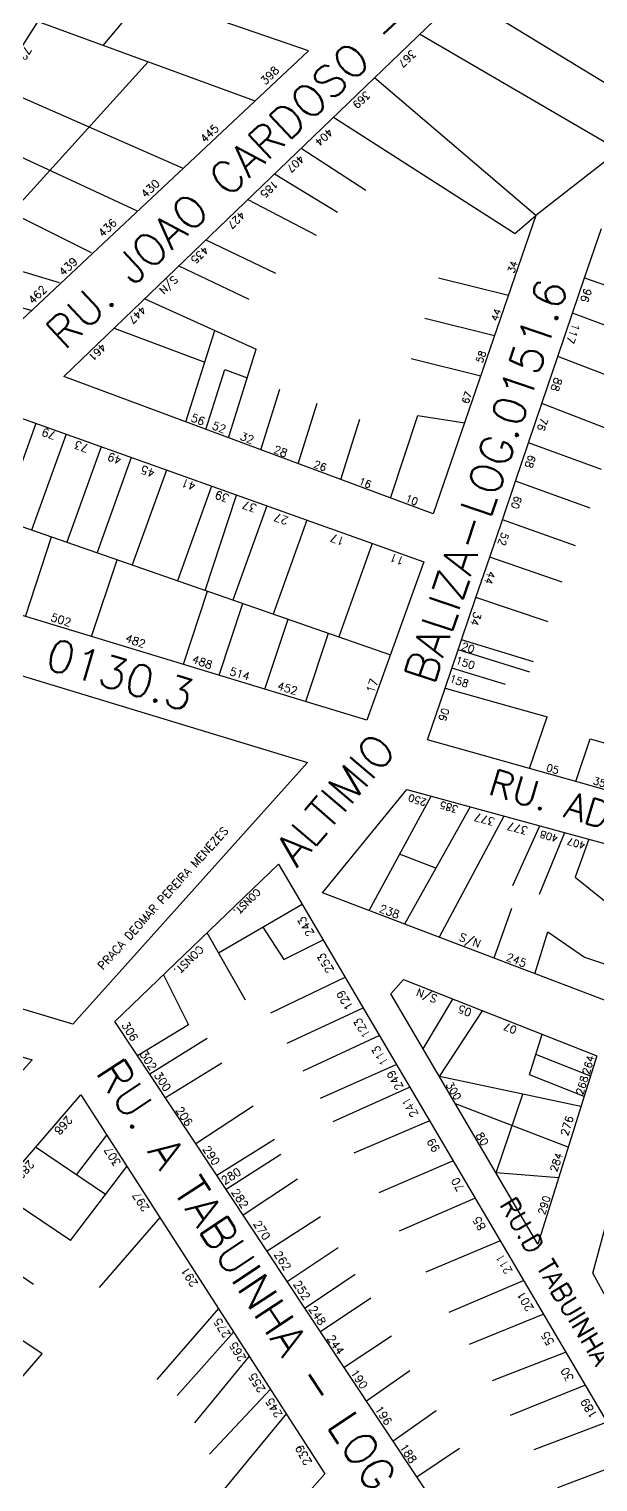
# Model space of a CAD drawing. Extents: x 714896 to 749292, y 8417558 to 8447149.
# Drawn here: x 738444 to 738550.7, y 8426652.6 to 8426925.1 of the extents above; entities that cross this region are included whole.
import ezdxf

# ---------------------------------------------------------------- set-up
doc = ezdxf.new("R2010")
doc.units = 0
doc.header["$MEASUREMENT"] = 0
for name, color, linetype in [('LOTE', 7, 'CONTINUOUS'), ('NUM-PORTA', 7, 'CONTINUOUS'), ('QUADRA', 6, 'CONTINUOUS'), ('TEXTO', 7, 'CONTINUOUS'), ('TEXTODERUA', 3, 'CONTINUOUS')]:
    doc.layers.add(name, color=color, linetype=linetype)
doc.styles.add('ROMANS', font='ROMANS.SHX', dxfattribs={"height": 1.5})

msp = doc.modelspace()

# ---------------------------------------------------------------- linework, layer by layer
at = {"layer": 'LOTE', "color": 7}
for p, q in [((738465.82, 8426931.55, 524.82), (738457.84, 8426922.01, 524.83)), ((738562.63, 8426908.49, 524.07), (738524.93, 8426931.48, 529.91)), ((738486.27, 8426911.61, 527.08), (738445.53, 8426926.5, 523.87)), ((738554.7, 8426902.3, 524.3), (738517.25, 8426924.09, 529.9)), ((738466.3, 8426918.91, 525.26), (738440.68, 8426890.58, 525.11)), ((738539.08, 8426890.09, 524.03), (738508.77, 8426915.95, 529.9)), ((738472.74, 8426899, 527.06), (738437.83, 8426914.34, 523.87)), ((738501.07, 8426908.55, 529.91), (738534.7, 8426887.07, 524.78)), ((738464.18, 8426891.01, 527.04), (738432.35, 8426905.69, 523.87)), ((738495.02, 8426902.74, 529.92), (738507.18, 8426894.86, 527.93)), ((738455.71, 8426883.09, 527.01), (738427.07, 8426897.36, 523.87)), ((738490.04, 8426897.95, 529.93), (738501.82, 8426890.7, 528.28)), ((738485.02, 8426893.12, 529.94), (738497.83, 8426886.39, 528.54)), ((738535.12, 8426886.76, 524.68), (738539.08, 8426890.09, 524.03)), ((738477.13, 8426885.54, 529.96), (738490.21, 8426879.29, 529.13)), ((738534.7, 8426887.07, 524.78), (738535.12, 8426886.76, 524.68)), ((738449.71, 8426877.46, 526.98), (738433.69, 8426882.3, 525.18)), ((738472.1, 8426880.68, 529.96), (738485.18, 8426874.43, 529.13)), ((738533.92, 8426875.11, 523.76), (738520.82, 8426878.34, 527.44)), ((738548.21, 8426878.41, 522.46), (738556.46, 8426875.56, 523.49)), ((738444.38, 8426872.28, 526.97), (738433.57, 8426875.27, 525.44)), ((738465.68, 8426874.5, 530.12), (738486.58, 8426865.02, 530.2)), ((738559.75, 8426866.67, 523.52), (738545.97, 8426871.82, 522.46)), ((738531.31, 8426867.55, 523.76), (738518.22, 8426870.77, 527.44)), ((738459.91, 8426868.97, 530.12), (738476.93, 8426862.63, 528.9)), ((738473.4, 8426851.4, 535.2), (738478.8, 8426868.55, 524.17)), ((738481.37, 8426848.43, 535.2), (738486.58, 8426865.02, 524.54)), ((738557.17, 8426858.28, 523.41), (738543.2, 8426863.65, 522.46)), ((738477.15, 8426850, 535.2), (738480.68, 8426861.24, 527.98)), ((738480.68, 8426861.24, 528.63), (738484.9, 8426859.67, 528.32)), ((738528.75, 8426859.97, 523.76), (738515.65, 8426863.2, 527.44)), ((738487.46, 8426846.17, 535.2), (738491.03, 8426857.52, 527.9)), ((738494.49, 8426843.55, 535.2), (738498.06, 8426854.9, 527.9)), ((738553.79, 8426849.62, 523.32), (738540.19, 8426854.82, 522.46)), ((738502.45, 8426840.58, 535.2), (738506.02, 8426851.93, 527.9)), ((738511.82, 8426837.1, 535.2), (738516.92, 8426852.58, 525.04)), ((738516.92, 8426852.58, 525.04), (738525.75, 8426851.25, 523.76)), ((738551.38, 8426842.48, 523.28), (738537.69, 8426847.44, 522.46)), ((738549.25, 8426835.2, 523.26), (738535.25, 8426840.27, 522.46)), ((738546.5, 8426828.13, 523.23), (738532.8, 8426833.06, 522.46)), ((738544.02, 8426821.37, 523.22), (738530.41, 8426826.03, 522.46)), ((738541.41, 8426813.91, 523.22), (738527.83, 8426818.44, 522.46)), ((738538.62, 8426806.37, 523.23), (738525.13, 8426810.51, 522.46)), ((738537.97, 8426804.48, 523.23), (738524.48, 8426808.62, 522.46)), ((738533.38, 8426802.13, 523.04), (738523.32, 8426805.22, 522.46)), ((738507.77, 8426759.77, 522.78), (738519.42, 8426781.2, 523.01)), ((738526.76, 8426779.21, 523.01), (738514.42, 8426757.23, 522.78)), ((738533.08, 8426777.48, 523.01), (738520.95, 8426754.74, 522.78)), ((738534.74, 8426764.45, 523.06), (738539.8, 8426775.65, 523.01)), ((738539.78, 8426762.8, 523.05), (738544.49, 8426774.38, 523.01)), ((738549, 8426773.15, 523.01), (738546.44, 8426766.02, 523.05)), ((738546.44, 8426766.02, 523.05), (738557.69, 8426756.95, 523.15)), ((738479.52, 8426751.82, 520.24), (738495.2, 8426760.93, 519.43)), ((738534.47, 8426760.11, 523.02), (738531.17, 8426750.84, 522.78)), ((738484.61, 8426742.92, 520.19), (738477.37, 8426755.56, 520.33)), ((738487.82, 8426756.64, 520.03), (738491.76, 8426750.55, 519.93)), ((738538.89, 8426747.9, 522.78), (738541.35, 8426755.73, 523)), ((738541.35, 8426755.73, 523), (738548.22, 8426751.02, 522.99)), ((738491.76, 8426750.55, 519.93), (738499.14, 8426754.25, 519.43)), ((738548.22, 8426751.02, 522.99), (738555.17, 8426748.7, 523.15)), ((738469.19, 8426747.72, 520.33), (738473.88, 8426738.32, 520.43)), ((738489.31, 8426740.59, 520.1), (738503.26, 8426747.23, 519.43)), ((738492.43, 8426734.85, 520.09), (738506.65, 8426741.48, 519.43)), ((738517.91, 8426733.82, 521.55), (738523.51, 8426743.16, 521.55)), ((738520.96, 8426728.65, 521.55), (738529.09, 8426740.96, 521.55)), ((738473.88, 8426738.32, 520.43), (738464.32, 8426732.49, 521.07)), ((738477.37, 8426735.73, 520.4), (738466.6, 8426729.04, 521.07)), ((738495.42, 8426729.67, 520.08), (738509.69, 8426736.3, 519.43)), ((738537.87, 8426728.93, 521.55), (738540.26, 8426736.56, 521.55)), ((738549.3, 8426728.71, 521.55), (738539.06, 8426732.75, 521.55)), ((738480.16, 8426731.13, 520.4), (738469.55, 8426724.61, 521.07)), ((738498.64, 8426724.56, 520.07), (738512.88, 8426730.88, 519.43)), ((738547.51, 8426722.99, 521.55), (738520.96, 8426728.65, 521.55)), ((738548.11, 8426724.89, 521.55), (738537.87, 8426728.93, 521.55)), ((738501.03, 8426720.22, 520.06), (738515.39, 8426726.62, 519.43)), ((738486.02, 8426723.04, 520.38), (738475.27, 8426715.99, 521.07)), ((738545.13, 8426715.35, 521.55), (738524, 8426723.48, 521.55)), ((738504.95, 8426714.33, 520.05), (738519.08, 8426720.34, 519.43)), ((738452.87, 8426710.18, 517.53), (738458.56, 8426717.61, 517.74)), ((738490.05, 8426716.83, 520.37), (738479.21, 8426710.05, 521.07)), ((738458.34, 8426706.5, -0.38), (738445.18, 8426715.35)), ((738491.21, 8426713.98, 520.39), (738480.95, 8426707.44, 521.07)), ((738451.73, 8426697.87, 517.35), (738462.34, 8426711.72, 517.74)), ((738509.68, 8426706.89, 520.03), (738523.51, 8426712.82, 519.43)), ((738494.36, 8426709.38, 520.38), (738484.15, 8426702.62, 521.07)), ((738543.34, 8426709.62, 521.55), (738531.61, 8426710.55, 521.55)), ((738451.73, 8426697.87, 517.35), (738438.05, 8426707.07, 517.74)), ((738513.47, 8426699.7, 520.04), (738527.62, 8426705.83, 519.43)), ((738457.21, 8426689.08, 517.46), (738468.56, 8426702.17, 517.74)), ((738498.63, 8426702.29, 520.37), (738488.63, 8426695.86, 521.07)), ((738444.83, 8426689.63, 517.24), (738431.03, 8426698.92, 517.74)), ((738518.5, 8426691.98, 520.02), (738532.32, 8426697.84, 519.43)), ((738501.98, 8426696.51, 520.37), (738492.43, 8426690.15, 521.07)), ((738446.4, 8426676.61, 516.95), (738424.5, 8426691.35, 517.74)), ((738505.18, 8426691.5, 520.35), (738495.76, 8426685.16, 521.07)), ((738522.8, 8426684.43, 520.01), (738536.73, 8426690.36, 519.43)), ((738508.09, 8426687.08, 520.35), (738498.67, 8426680.75, 521.07)), ((738467.99, 8426671.81, 516.95), (738479.58, 8426685.13, 517.74)), ((738526.63, 8426678.42, 520), (738540.45, 8426684.03, 519.43)), ((738471.74, 8426668.82, 516.9), (738482.42, 8426680.72, 517.74)), ((738511.97, 8426679.91, 520.36), (738503.1, 8426674.07, 521.07)), ((738436.5, 8426665.18, 516.95), (738446.4, 8426676.61, 517.19)), ((738475.07, 8426663.65, 516.78), (738485.36, 8426676.19, 517.74)), ((738530.92, 8426671.62, 519.98), (738544.65, 8426676.9, 519.43)), ((738515.41, 8426673.4, 520.32), (738507.3, 8426667.75, 521.07)), ((738477.84, 8426657.81, 516.59), (738489.31, 8426670.07, 517.74)), ((738534.32, 8426665.12, 519.97), (738548.29, 8426670.71, 519.43)), ((738492.3, 8426665.44, 517.74), (738452.27, 8426617.05, 517.09)), ((738520.39, 8426665.91, 520.32), (738512.28, 8426660.25, 521.07)), ((738538.74, 8426658.65, 519.93), (738552.36, 8426663.8, 519.43)), ((738524.73, 8426658.87, 520.3), (738516.76, 8426653.5, 521.07)), ((738543.17, 8426651.55, 519.87), (738556.59, 8426656.6, 519.43))]:
    msp.add_line(p, q, dxfattribs=at)
at = {"layer": 'LOTE', "color": 7, "linetype": 'CONTINUOUS', "flags": 128}
for points in [[(738339.14, 8426867.72), (738451.06, 8426828.82)], [(738445.24, 8426851.09), (738438.78, 8426833.09)], [(738450.91, 8426849.12), (738444.44, 8426831.12)], [(738457.49, 8426846.74), (738451.06, 8426828.82)], [(738463.14, 8426844.71), (738456.75, 8426826.91)], [(738469.73, 8426842.36), (738463.34, 8426824.56)], [(738478.21, 8426839.34), (738471.84, 8426821.6)], [(738477.01, 8426819.8), (738482.92, 8426837.66)], [(738488.57, 8426835.64), (738482.23, 8426817.99)], [(738496.1, 8426832.96), (738489.79, 8426815.36)], [(738443.27, 8426814.92), (738448.19, 8426829.82)], [(738451.06, 8426828.82), (738511.78, 8426807.72)], [(738508.35, 8426828.58), (738502.07, 8426811.1)], [(738455.71, 8426811.15), (738460.47, 8426825.55)], [(738472.93, 8426805.93), (738477.47, 8426819.65)], [(738479.63, 8426803.9), (738484.08, 8426817.35)], [(738488.24, 8426801.28), (738492.58, 8426814.39)], [(738495.9, 8426798.96), (738500.14, 8426811.77)], [(738522.04, 8426801.43), (738541.18, 8426796.06)], [(738537.89, 8426786.38), (738541.18, 8426796.06)], [(738546.56, 8426783.95), (738549.27, 8426791.93)], [(738549.27, 8426791.93), (738567.32, 8426786.86)], [(738520.29, 8426767.7), (738513.5, 8426770.31)]]:
    msp.add_lwpolyline(points, dxfattribs=at)
at = {"layer": 'LOTE', "color": 7, "elevation": 521.55, "flags": 128}
msp.add_lwpolyline([(738531.61, 8426710.55), (738536.64, 8426725.3)], dxfattribs=at)
at = {"layer": 'QUADRA', "color": 6}
for points in [[(738450.5, 8426859.92), (738529.73, 8426936.11), (738575.36, 8426980.24), (738615.81, 8426947.78), (738599.91, 8426895.7), (738562.63, 8426908.49), (738539.08, 8426890.09), (738519.79, 8426834.13), (738450.5, 8426859.92)], [(738518.03, 8426825.13), (738507.38, 8426795.48), (738332.76, 8426848.44), (738345.42, 8426886.71), (738518.03, 8426825.13)], [(738328.84, 8426838.34), (738496.21, 8426787.49), (738452.15, 8426738.46), (738310.48, 8426780.89), (738328.84, 8426838.34)], [(738514.84, 8426782.44), (738561.59, 8426769.72), (738553.25, 8426742.42), (738499.05, 8426763.09), (738514.84, 8426782.44)], [(738290.86, 8426724.89), (738307.28, 8426771.77), (738444.56, 8426731.74), (738383.61, 8426663.9), (738290.86, 8426724.89)], [(738453.67, 8426725.2), (738499.45, 8426654.09), (738461.36, 8426611.03), (738393.82, 8426655.72), (738453.67, 8426725.2)]]:
    msp.add_lwpolyline(points, close=True, dxfattribs=at)
at = {"layer": 'QUADRA', "color": 6, "linetype": 'CONTINUOUS'}
for points in [[(738413.59, 8426876.11), (738420.76, 8426871), (738436.52, 8426864.92), (738496.39, 8426921), (738451.79, 8426936.39), (738413.59, 8426876.11)], [(738589.24, 8426559.92), (738581.89, 8426555.41), (738577.45, 8426562.09), (738573.68, 8426567.77), (738570.29, 8426572.88), (738564.41, 8426581.74), (738558.87, 8426590.08), (738553.95, 8426597.49), (738549.71, 8426603.88), (738545.98, 8426609.5), (738532.6, 8426629.65), (738503.1, 8426674.07), (738460.04, 8426738.95), (738490.79, 8426768.43), (738566.76, 8426639.39), (738545.41, 8426624.16), (738589.24, 8426559.92)]]:
    msp.add_lwpolyline(points, close=True, dxfattribs=at)
at = {"layer": 'QUADRA', "linetype": 'CONTINUOUS'}
msp.add_lwpolyline([(738555.23, 8426781.51), (738546.56, 8426783.95), (738537.89, 8426786.38), (738526.97, 8426789.44), (738518.74, 8426791.75), (738522.04, 8426801.43), (738524.48, 8426808.62), (738525.13, 8426810.51), (738527.83, 8426818.44), (738530.41, 8426826.03), (738532.8, 8426833.06), (738535.25, 8426840.27), (738537.69, 8426847.44), (738540.19, 8426854.82), (738543.2, 8426863.65), (738545.97, 8426871.82), (738548.21, 8426878.41), (738551.37, 8426887.69)], dxfattribs=at)
at = {"layer": 'QUADRA', "color": 6, "linetype": 'CONTINUOUS', "elevation": 521.55}
msp.add_lwpolyline([(738550.49, 8426732.53), (738539.47, 8426697.21), (738511.83, 8426744.16), (738514.21, 8426746.83)], close=True, dxfattribs=at)
at = {"layer": 'QUADRA', "linetype": 'CONTINUOUS', "elevation": 523.01}
msp.add_lwpolyline([(738578.73, 8426723.45), (738578.26, 8426718.47), (738577.89, 8426714.49), (738576.87, 8426703.54), (738576.41, 8426698.56), (738576.03, 8426694.58), (738575.57, 8426689.6), (738574.92, 8426682.63), (738574.45, 8426677.65), (738572.6, 8426657.74), (738569.98, 8426654.95), (738560.84, 8426671.61), (738558.44, 8426675.99), (738556.04, 8426680.37), (738553.15, 8426685.64), (738551.23, 8426689.14), (738549.79, 8426691.77), (738552.62, 8426702.4), (738555.45, 8426713.03), (738557.5, 8426720.76), (738559.82, 8426729.46), (738568.4, 8426726.73), (738571.26, 8426725.83), (738578.73, 8426723.45)], close=True, dxfattribs=at)

# ---------------------------------------------------------------- texts
at = {"layer": 'NUM-PORTA', "color": 7, "style": 'ROMANS'}
for s, height, rotation, p in [('72', 1.488, 239.2126, (738443.25, 8426921.99)), ('367', 1.421, 223.5082, (738515.77, 8426921.3)), ('398', 1.508, 44.4136, (738488.28, 8426914.49)), ('369', 1.419, 223.6197, (738507.18, 8426913.57)), ('445', 1.505, 43.6243, (738476.94, 8426903.6)), ('404', 1.42, 223.5675, (738500.17, 8426906.57)), ('407', 1.419, 223.6236, (738494.78, 8426901.58)), ('430', 1.504, 43.6108, (738465.84, 8426893.28)), ('185', 1.419, 223.6237, (738489.87, 8426896.8)), ('436', 1.503, 43.8042, (738457.8, 8426885.92)), ('427', 1.418, 223.6707, (738483.7, 8426891.03)), ('435', 1.417, 223.6475, (738476.83, 8426884.47, -529.96)), ('439', 1.504, 43.3997, (738450.41, 8426878.64)), ('34', 1.32, 70.9786, (738534.98, 8426879.18)), ('S/N', 1.417, 223.6475, (738471.08, 8426878.94, -529.96)), ('462', 1.5, 44.5755, (738444.69, 8426873.37)), ('96', 1.5, 251.121, (738548.19, 8426876.58)), ('447', 1.417, 223.6475, (738465.11, 8426873.23)), ('44', 1.32, 70.9786, (738531.88, 8426870.19)), ('117', 1.5, 251.121, (738545.96, 8426870.03)), ('461', 1.414, 223.6795, (738457.61, 8426866.24)), ('58', 1.32, 70.9786, (738529.03, 8426862.33)), ('88', 1.5, 251.1714, (738542.64, 8426859.86)), ('67', 1.32, 70.9786, (738526.39, 8426854.66)), ('56', 1.5, 338.8266, (738474.19, 8426851.61)), ('79', 1.535, 160.7801, (738449.16, 8426849.46)), ('52', 1.5, 338.8266, (738478.17, 8426850.13)), ('76', 1.419, 251.2053, (738540.05, 8426852.32)), ('73', 1.535, 160.7829, (738455.29, 8426847.05)), ('32', 1.5, 338.8266, (738483.42, 8426848.14)), ('49', 1.535, 160.5458, (738461.51, 8426844.83)), ('28', 1.5, 338.8266, (738489.7, 8426845.65)), ('68', 1.419, 251.2053, (738537.76, 8426845.34)), ('45', 1.535, 160.5458, (738467.73, 8426842.39)), ('26', 1.392, 338.8266, (738497.24, 8426842.93)), ('41', 1.535, 160.5458, (738475.41, 8426839.93)), ('16', 1.392, 338.8266, (738505.65, 8426839.74)), ('39', 1.535, 160.5458, (738481.67, 8426837.66)), ('37', 1.535, 160.5458, (738486.85, 8426835.81)), ('10', 1.392, 338.8266, (738514.41, 8426836.53)), ('60', 1.419, 251.2231, (738535.14, 8426837.66)), ('27', 1.535, 160.5458, (738492.79, 8426833.48)), ('17', 1.536, 160.4623, (738503.33, 8426829.62)), ('52', 1.419, 251.2377, (738532.69, 8426830.8)), ('11', 1.539, 159.545, (738514.51, 8426825.88)), ('44', 1.419, 251.2534, (738530.15, 8426823.53)), ('502', 1.5, 342.9666, (738447.91, 8426814.12)), ('34', 1.5, 251.374, (738527.52, 8426815.92)), ('482', 1.481, 340.2947, (738461.92, 8426810.24)), ('20', 1.42, 341.374, (738524.97, 8426808.76)), ('488', 1.482, 340.2555, (738474.44, 8426806.29)), ('150', 1.42, 341.374, (738523.87, 8426806.12)), ('514', 1.481, 343.0163, (738481.47, 8426803.99)), ('158', 1.42, 341.374, (738522.71, 8426802.69)), ('452', 1.481, 343.0163, (738490.45, 8426801.26)), ('17', 1.566, 71.7847, (738508.7, 8426800.38)), ('06', 1.421, 251.6117, (738521.53, 8426797.9)), ('05', 1.366, 343.5678, (738540.92, 8426785.97)), ('352', 1.366, 343.5678, (738549.69, 8426783.51)), ('250', 1.343, 162.4494, (738518.68, 8426780.58)), ('385', 1.332, 163.5037, (738524.58, 8426779.3)), ('377', 1.5, 163.9956, (738531.51, 8426777.03)), ('377', 1.5, 163.9956, (738537.71, 8426775.35)), ('408', 1.327, 164.2882, (738543.36, 8426773.85)), ('407', 1.328, 164.3921, (738548.48, 8426772.54)), ('238', 1.5, 339.266, (738509.54, 8426759.55)), ('243', 1.514, 120.4706, (738497.54, 8426755.46)), ('S/N', 1.499, 339.1154, (738524.52, 8426754.2)), ('253', 1.515, 120.5075, (738501.23, 8426748.6)), ('245', 1.501, 339.266, (738533.36, 8426750.44)), ('129', 1.515, 120.5473, (738504.85, 8426741.63)), ('05', 1.469, 158.413, (738527.17, 8426741.16)), ('306', 1.475, 301.8448, (738461.27, 8426738.3)), ('123', 1.516, 120.5541, (738508.07, 8426736.41)), ('07', 1.4, 158.413, (738535.62, 8426737.89)), ('302', 1.504, 303.1748, (738464.67, 8426732.84)), ('113', 1.517, 120.5457, (738511.46, 8426731.2)), ('264', 1.4, 73.255, (738549.08, 8426728.89)), ('300', 1.507, 303.275, (738467.34, 8426728.9)), ('249', 1.517, 120.5438, (738514.27, 8426726.64)), ('300', 1.4, 300.9747, (738522.12, 8426727.1)), ('268', 1.4, 73.255, (738547.9, 8426725.06)), ('206', 1.51, 303.4588, (738471.38, 8426722.36)), ('241', 1.517, 120.5596, (738517.09, 8426721.55)), ('268', 1.501, 228.1932, (738451.14, 8426721.41)), ('276', 1.475, 73.3418, (738545.09, 8426717.36)), ('99', 1.518, 120.5516, (738521.14, 8426715.01)), ('80', 1.479, 300.9747, (738527.71, 8426717.6)), ('307', 1.502, 122.2692, (738461.29, 8426712.4)), ('290', 1.51, 303.4164, (738476.48, 8426715.03)), ('284', 1.4, 71.7792, (738543.02, 8426710.63)), ('288', 1.501, 228.1932, (738443.97, 8426713.09)), ('280', 1.511, 32.3223, (738480.64, 8426708.28)), ('70', 1.518, 120.5372, (738525.72, 8426707.66)), ('297', 1.502, 122.2692, (738466.61, 8426703.87)), ('282', 1.51, 303.4043, (738481.86, 8426706.95)), ('290', 1.4, 71.7792, (738540.73, 8426702.59)), ('270', 1.51, 303.4043, (738485.96, 8426701.01)), ('85', 1.518, 120.5604, (738529.77, 8426700.33)), ('262', 1.51, 303.3906, (738489.84, 8426695.3)), ('211', 1.519, 120.5523, (738534.72, 8426692.14)), ('291', 1.504, 122.3077, (738475.72, 8426689.77)), ('252', 1.51, 303.3906, (738493.46, 8426689.75, -521.07)), ('201', 1.519, 120.5624, (738538.72, 8426685.13)), ('248', 1.512, 303.4928, (738496.38, 8426685.04, -0.01)), ('275', 1.505, 122.2219, (738481.86, 8426680.21)), ('265', 1.506, 122.1952, (738484.78, 8426675.76)), ('244', 1.512, 303.4928, (738499.81, 8426679.54)), ('55', 1.519, 120.5499, (738542.58, 8426678.76)), ('255', 1.511, 121.889, (738488.38, 8426669.91)), ('190', 1.511, 303.392, (738504.21, 8426673.09)), ('30', 1.519, 120.5602, (738546.26, 8426672)), ('245', 1.512, 121.8262, (738491.59, 8426665.23)), ('189', 1.519, 120.5152, (738550.66, 8426665.1)), ('196', 1.511, 303.392, (738508.78, 8426666.28)), ('239', 1.558, 118.9107, (738497.11, 8426656.26)), ('188', 1.512, 303.4264, (738513.43, 8426659.14))]:
    msp.add_text(s, height=height, rotation=rotation, dxfattribs=at).set_placement(p)
at = {"layer": 'NUM-PORTA', "style": 'ROMANS'}
msp.add_text('S/N', height=1.469, rotation=158.3464, dxfattribs=at).set_placement((738520.76, 8426743.73))
at = {"layer": 'TEXTO', "style": 'ROMANS'}
for s, height, rotation, p in [('PRACA DEOMAR PEREIRA MENEZES', 1.5156, 47.7724, (738457.84, 8426748.53)), ('CONST.', 1.3, 223.8828, (738486.67, 8426764)), ('CONST.', 1.422, 224.0395, (738475.88, 8426753.31))]:
    msp.add_text(s, height=height, rotation=rotation, dxfattribs=at).set_placement(p)
at = {"layer": 'TEXTODERUA', "style": 'ROMANS'}
for s, height, rotation, p in [('RU. JOAO CARDOSO - LOG. 0206.7', 6, 43.0941, (738450.63, 8426864.67)), ('BALIZA-LOG.0151.6', 6, 71.3301, (738519.88, 8426801.84)), ('RU. ALICE BEZERRA - LOG. 0130.3', 6, 343.1157, (738335.68, 8426838.9)), ('ALTIMIO', 6, 49.3924, (738494.24, 8426767.64)), ('RU. ADOLFO AMORIM - LOG. 0580.5', 5, 343.4055, (738529.89, 8426781.61)), ('RU. A TABUINHA - LOG. 0590.2', 6, 303.2588, (738456.3, 8426729.4)), ('RU.D TABUINHA-LOG.606.2', 3.5, 300.8591, (738532.1, 8426704.57))]:
    msp.add_text(s, height=height, rotation=rotation, dxfattribs=at).set_placement(p)

doc.saveas('drawing.dxf')
